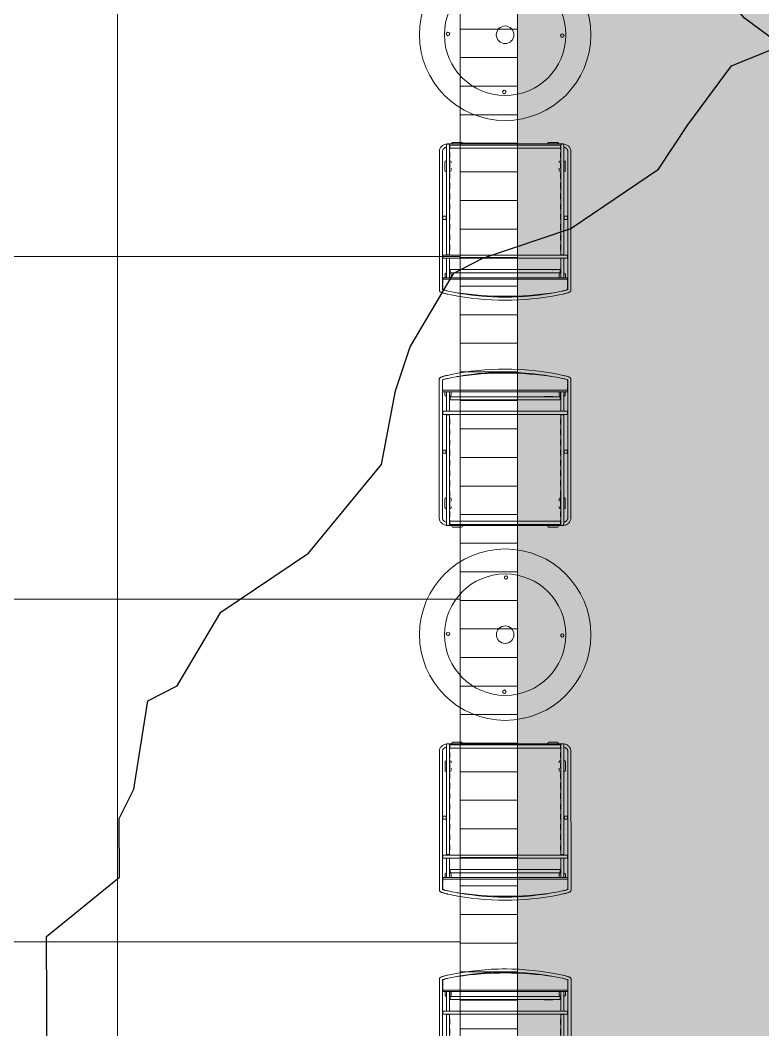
# Model space of a CAD drawing. Header units: inches. Extents: x 3268 to 7018, y 976 to 6708.
# Drawn here: x 6071.1 to 6175.1, y 4204.3 to 4345.6 of the extents above; entities that cross this region are included whole.
import ezdxf

# ---------------------------------------------------------------- set-up
doc = ezdxf.new("R2010")
doc.units = ezdxf.units.IN
doc.header["$MEASUREMENT"] = 0
for name, color, linetype, lineweight in [('0-landscaping', 1, 'Continuous', 25), ('L-PVMT-BRCK-HATC', 252, 'Continuous', 15), ('L-PVMT-CONC-HATC', 252, 'Continuous', 15), ('L-SITE-FURN', 2, 'Continuous', 15), ('site_dwg', 8, 'Continuous', 9)]:
    doc.layers.add(name, color=color, linetype=linetype, lineweight=lineweight)

# ---------------------------------------------------------------- blocks, each defined once
blk = doc.blocks.new('site_dwg_dec1-V211-Overall Retail Plan Opt 2')
at = {"layer": '0-landscaping', "color": 213, "flags": 128}
blk.add_lwpolyline([(-78.832, 92.97), (-70.688, 102.241), (-61.921, 101.841), (-58.301, 105.962), (-55.462, 107.118), (-49.003, 112.395), (-46.039, 111.616), (-38.426, 114.055), (-28.629, 112.75), (-18.052, 114.41), (-12.498, 118.656), (-8.754, 120.843), (-1.141, 123.281), (1.823, 122.502), (9.81, 119.137), (19.606, 117.832), (24.38, 119.114), (31.088, 120.522), (38.045, 118.061)], dxfattribs=at)
blk = doc.blocks.new('site_dwg_dec1-V212-Overall Retail Plan Opt 2')
at = {"layer": '0-landscaping', "color": 213, "flags": 128}
blk.add_lwpolyline([(-112.294, -51.019), (-113.697, -44.311), (-113.415, -33.608), (-111.979, -25.744), (-113.507, -17.102), (-117.625, -13.485), (-117.874, -9.616), (-111.664, -0.47), (-108.95, 2.621), (-113.068, 6.238), (-116.281, 10.885), (-120.523, 16.437), (-121.021, 24.175), (-115.966, 36.159), (-110.91, 48.144), (-113.094, 51.887), (-107.54, 56.134), (-101.986, 60.381)], dxfattribs=at)
blk = doc.blocks.new('site_dwg_Parc Centre Table-12649362-Overall Retail Plan Opt 2')
at = {"layer": 'L-SITE-FURN', "color": 53}
for centre, radius in [((0, 0), 12), ((0, 0), 8.5), ((0, 0), 8.5), ((0, 8), 0.25), ((0, 8), 0.227), ((0, 8), 0.227), ((-8, 0), 0.25), ((-8, 0), 0.227), ((-8, 0), 0.227), ((0, 0), 1.23), ((0, 0), 1.23), ((8, 0), 0.25), ((8, 0), 0.227), ((8, 0), 0.227), ((0, -8), 0.25), ((0, -8), 0.227), ((0, -8), 0.227)]:
    blk.add_circle(centre, radius, dxfattribs=at)
blk = doc.blocks.new('site_dwg_Parc Centre Chair-12649364-Overall Retail Plan Opt 2')
at = {"layer": 'L-SITE-FURN', "color": 53}
for p, q in [((-5.2, 144.9), (2.1, 144.9)), ((-98.7, 100), (-98.7, 106.9)), ((-98.6, 106.9), (-98.6, 74.2)), ((-93.4, 74.2), (-93.4, 106.9)), ((93.3, 100), (93.3, 106.9)), ((93.4, 106.9), (93.4, 74.2)), ((98.6, 74.2), (98.6, 106.9)), ((105, 111.7), (105, 109.5)), ((-98.9, 99.5), (-99.6, 99.5)), ((-98.6, 99.9), (-98.7, 100)), ((-98.7, 100), (-98.7, 100)), ((-93.3, 100), (-93.4, 99.9)), ((-93.1, 99.5), (-92.4, 99.5)), ((66, 93.3), (80.3, 93.3)), ((67.1, 98.7), (79.1, 98.7)), ((67.1, 98.6), (79.1, 98.6)), ((67.1, 93.4), (79.1, 93.4)), ((93.1, 99.5), (92.4, 99.5)), ((93.4, 99.9), (93.3, 100)), ((93.3, 100), (93.3, 100)), ((98.7, 100), (98.6, 99.9)), ((98.9, 99.5), (99.6, 99.5)), ((-98.9, -71.5), (-99.6, -71.5)), ((-93.3, -71.9), (-93.4, -71.9)), ((-92.4, -71.5), (-93.1, -71.5)), ((93.1, -71.5), (92.4, -71.5)), ((98.7, -71.9), (98.6, -71.9)), ((99.6, -71.5), (98.9, -71.5)), ((-98.9, -89.5), (-99.6, -89.5)), ((-98.7, -89), (-98.7, -89)), ((-93.3, -89), (-93.4, -89.1)), ((-93.1, -89.5), (-92.4, -89.5)), ((93.1, -89.5), (92.4, -89.5)), ((93.4, -89.1), (93.3, -89)), ((93.3, -89), (93.3, -89)), ((98.7, -89), (98.6, -89.1)), ((98.9, -89.5), (99.6, -89.5)), ((-93, -112.7), (-93.4, -112.7)), ((-93, -108.8), (-93, -110.6)), ((-89.6, -118.3), (-89.6, -118.9)), ((-72, -118), (-72.1, -118.1)), ((-72.1, -118.1), (-72.1, -118)), ((-71.6, -118.3), (-71.6, -118.9)), ((71.6, -118.3), (71.6, -118.9)), ((89.2, -118.1), (89.1, -118)), ((89.2, -118), (89.2, -118.1)), ((89.6, -118.3), (89.6, -118.9)), ((93, -108.8), (93, -110.6)), ((93.4, -112.7), (93, -112.7))]:
    blk.add_line(p, q, dxfattribs=at)
at = {"layer": 'L-SITE-FURN', "color": 53, "flags": 128}
for points in [[(-90.8, 135.7), (-96.9, 134.4), (-97.6, 134.3), (-99, 134), (-100.3, 133.7), (-101.6, 133.4), (-102.8, 133), (-103.9, 132.7), (-105, 132.3), (-106, 132), (-107, 131.6), (-107.8, 131.2), (-108.6, 130.8), (-109.2, 130.4), (-109.6, 130), (-110, 129.6), (-110.3, 129.2), (-110.5, 128.7), (-110.6, 128.1), (-110.6, 127.8), (-110.6, 126.9), (-110.6, -100.2), (-110.6, -105.3), (-110.6, -106.1), (-110.4, -107.3), (-110.1, -108.6), (-109.7, -109.8), (-109.1, -111), (-108.4, -112.1), (-107.5, -113.1), (-106.5, -114.1), (-105.5, -115), (-104.3, -115.7), (-103, -116.4), (-101.7, -117), (-100.3, -117.4), (-98.8, -117.7), (-97.4, -117.9), (-96, -118), (96, -118), (96.8, -117.9), (98.3, -117.8), (99.8, -117.5), (101.2, -117.1), (102.6, -116.6), (103.9, -116), (105.1, -115.2), (106.2, -114.4), (107.2, -113.4), (108.1, -112.4), (108.9, -111.3), (109.5, -110.1), (110, -108.9), (110.4, -107.6), (110.6, -106.3), (110.6, -105.3), (110.6, -100.2), (110.6, 126.9), (110.6, 127.8), (110.6, 128.4), (110.4, 129), (110.1, 129.4), (109.8, 129.8), (109.5, 130.2), (109.1, 130.5), (108.5, 130.9), (107.6, 131.3), (106.8, 131.7), (105.8, 132.1), (104.7, 132.4), (103.6, 132.8), (102.4, 133.1), (101.1, 133.5), (99.8, 133.8), (98.5, 134.1), (97.2, 134.4), (96.9, 134.4), (90.8, 135.7)], [(-89.7, 130.6), (-95.9, 129.3), (-97.2, 129), (-98.4, 128.7), (-99.6, 128.4), (-100.8, 128.1), (-101.8, 127.8), (-102.8, 127.5), (-103.7, 127.2), (-104.4, 127), (-105, 126.7), (-105.5, 126.5), (-105.8, 126.4), (-106, 126.3), (-106, 126.2), (-106, 126.2)], [(-105.2, 126.7), (-105, 125.9), (-105, 124.6), (-105.4, 126.5)], [(-98.6, -112.4), (-98.9, -112.4), (-99.9, -112), (-101, -111.6), (-101.9, -111), (-102.7, -110.4), (-103.5, -109.7), (-104.1, -109), (-104.6, -108.2), (-105, -107.3), (-105.3, -106.4), (-105.4, -105.5), (-105.4, -105.3), (-105.4, -100.2), (-105.4, 126.6)], [(-105.3, 125.1), (-105.3, 123.5), (-105, 121.3), (-105, 122.9), (-105.3, 125.1), (-105.1, 125.2)], [(-105.2, 121.4), (-105.2, 119.5), (-105, 117.3), (-105, 119.2), (-105.2, 121.4), (-105, 121.4)], [(89.7, 130.6), (95.9, 129.3), (96.5, 129.2), (97.8, 128.9), (99, 128.6), (100.2, 128.3), (101.3, 128), (102.4, 127.7), (103.3, 127.4), (104.1, 127.1), (104.8, 126.8), (105.4, 126.6), (105.7, 126.4), (105.9, 126.3), (106, 126.2), (106, 126.2)], [(105.4, 126.6), (105.4, -100.2), (105.4, -105.3), (105.4, -105.7), (105.2, -106.6), (104.9, -107.5), (104.5, -108.4), (103.9, -109.2), (103.3, -110), (102.5, -110.6), (101.6, -111.2), (100.6, -111.8), (99.5, -112.2), (98.6, -112.4)], [(105.2, 126.7), (105, 125.9), (105, 124.6), (105.4, 126.5)], [(105.3, 125.1), (105.3, 123.5), (105, 121.3), (105, 122.9), (105.3, 125.1), (105.1, 125.2)], [(105.2, 121.4), (105.2, 119.5), (105, 117.3), (105, 119.2), (105.2, 121.4), (105, 121.4)], [(-105, 109.5), (-105, 106.9), (105, 106.9), (105, 109.5), (-105, 109.5), (-105, 111.7)], [(-101.1, 106.9), (-101.1, 101), (-101.1, 101)], [(-93.3, 106.9), (-93.3, 100), (-93.3, 100)], [(-90.9, 101), (-90.9, 101), (-90.9, 106.9)], [(90.9, 106.9), (90.9, 101), (90.9, 101)], [(98.7, 106.9), (98.7, 100), (98.7, 100)], [(101.1, 101), (101.1, 101), (101.1, 106.9)], [(105, 112.5), (105.1, 114.7), (105.1, 116.9), (105, 114.8), (105, 112.5)], [(-99.6, 99.5), (-99.6, 99.5), (-99.6, 99.5)], [(-98.6, 99.5), (-98.9, 99.5), (-98.9, 99.8), (-98.9, 100), (-98.9, 100), (-98.8, 100), (-98.8, 100), (-98.7, 100), (-98.7, 100), (-98.7, 100)], [(-93.1, 100), (-93.1, 99.8), (-93.1, 99.5), (-93.4, 99.5)], [(80.3, 93.4), (92.6, 93.4), (92.6, 93.8), (92.6, 98.6), (-92.6, 98.6), (-92.6, 93.8), (-92.6, 93.4), (66, 93.4)], [(-92.4, 99.5), (-92.4, 99.5), (-92.4, 99.5)], [(66, 93.4), (66.2, 93.4), (66.6, 93.4), (67.1, 93.4), (79.1, 93.4)], [(92.4, 99.5), (92.4, 99.5), (92.4, 99.5)], [(93.4, 99.5), (93.1, 99.5), (93.1, 99.8), (93.1, 100), (93.1, 100), (93.2, 100), (93.2, 100), (93.3, 100), (93.3, 100), (93.3, 100)], [(98.9, 100), (98.9, 99.8), (98.9, 99.5), (98.6, 99.5)], [(99.6, 99.5), (99.6, 99.5), (99.6, 99.5)], [(-98.6, 68.9), (-98.6, 68.2), (-98.6, -99.5), (-98.6, -115.3)], [(-98.6, 68.2), (-98.5, 68.2), (-98.3, 68.2), (-97.9, 68.3), (-97.3, 68.3), (-96.7, 68.3), (-96, 68.3), (-95.3, 68.3), (-94.7, 68.3), (-94.1, 68.3), (-93.7, 68.2), (-93.5, 68.2), (-93.4, 68.2)], [(-93.4, -115.3), (-93.4, -99.5), (-93.4, 68.2), (-93.4, 68.9)], [(93.4, 68.9), (93.4, 68.2), (93.4, -99.5), (93.4, -115.3)], [(93.4, 68.2), (93.5, 68.2), (93.7, 68.2), (94.1, 68.3), (94.7, 68.3), (95.3, 68.3), (96, 68.3), (96.7, 68.3), (97.3, 68.3), (97.9, 68.3), (98.3, 68.2), (98.5, 68.2), (98.6, 68.2)], [(98.6, -115.3), (98.6, -99.5), (98.6, 68.2), (98.6, 68.9)], [(-93, 60.8), (-93, 51.8), (-93, 51.7)], [(93, 60.8), (93, 51.8), (93, 51.7)], [(-93, 43.6), (-93, 34.6), (-93, 34.4)], [(93, 43.6), (93, 34.6), (93, 34.4)], [(-93, 26.3), (-93, 17.4), (-93, 17.2)], [(93, 26.3), (93, 17.4), (93, 17.2)], [(-93, 9.1), (-93, 0.1), (-93, 0)], [(93, 9.1), (93, 0.1), (93, 0)], [(104.6, 3.6), (104.6, 8.9), (99.4, 8.9), (99.4, 3.6), (104.6, 3.6)], [(-93, -8.1), (-93, -17.1), (-93, -17.2)], [(93, -8.1), (93, -17.1), (93, -17.2)], [(-93, -25.3), (-93, -34.3), (-93, -34.4)], [(93, -25.3), (93, -34.3), (93, -34.4)], [(-93, -42.5), (-93, -51.5), (-93, -51.7)], [(93, -42.5), (93, -51.5), (93, -51.7)], [(-93, -59.8), (-93, -68.8), (-93, -68.9)], [(93, -59.8), (93, -68.8), (93, -68.9)], [(-101.1, -73), (-101.1, -73), (-101.1, -88), (-101.1, -88)], [(-99.6, -71.5), (-99.6, -71.5), (-99.6, -71.5)], [(-98.9, -72), (-98.9, -71.8), (-98.9, -71.5), (-98.6, -71.5)], [(-98.7, -89), (-98.7, -72), (-98.7, -71.9), (-98.7, -71.9)], [(-93.1, -72), (-93.1, -71.8), (-93.1, -71.5), (-93.4, -71.5)], [(-93.3, -71.9), (-93.3, -72), (-93.3, -89), (-93.3, -89)], [(-93, -77), (-93, -86), (-93, -86.1)], [(-92.4, -71.5), (-92.4, -71.5), (-92.4, -71.5)], [(-90.9, -77), (-90.9, -73), (-90.9, -73)], [(90.9, -73), (90.9, -73), (90.9, -77)], [(92.4, -71.5), (92.4, -71.5), (92.4, -71.5)], [(93, -77), (93, -86), (93, -86.1)], [(93.1, -72), (93.1, -71.8), (93.1, -71.5), (93.4, -71.5)], [(93.3, -89), (93.3, -72), (93.3, -71.9), (93.3, -71.9)], [(98.9, -72), (98.9, -71.8), (98.9, -71.5), (98.6, -71.5)], [(98.7, -71.9), (98.7, -72), (98.7, -89), (98.7, -89)], [(99.6, -71.5), (99.6, -71.5), (99.6, -71.5)], [(101.1, -88), (101.1, -88), (101.1, -73), (101.1, -73)], [(-99.6, -89.5), (-99.6, -89.5), (-99.6, -89.5)], [(-98.6, -89.5), (-98.9, -89.5), (-98.9, -89.2), (-98.9, -89), (-98.9, -89), (-98.8, -89), (-98.8, -89), (-98.7, -89), (-98.7, -89), (-98.7, -89)], [(-93.1, -89), (-93.1, -89.2), (-93.1, -89.5), (-93.4, -89.5)], [(-93, -94.2), (-93, -103.2), (-93, -103.3)], [(-92.4, -89.5), (-92.4, -89.5), (-92.4, -89.5)], [(-90.9, -88), (-90.9, -88), (-90.9, -86.1)], [(90.9, -86.1), (90.9, -88), (90.9, -88)], [(92.4, -89.5), (92.4, -89.5), (92.4, -89.5)], [(93, -94.2), (93, -103.2), (93, -103.3)], [(93.4, -89.5), (93.1, -89.5), (93.1, -89.2), (93.1, -89), (93.1, -89), (93.2, -89), (93.2, -89), (93.3, -89), (93.3, -89), (93.3, -89)], [(98.9, -89), (98.9, -89.2), (98.9, -89.5), (98.6, -89.5)], [(99.6, -89.5), (99.6, -89.5), (99.6, -89.5)], [(-89.1, -118.3), (-89.3, -118.3), (-89.6, -118.3), (-89.6, -118)], [(-72.1, -118), (-89.1, -118), (-89.2, -118.1), (-89.2, -118.1)], [(-71.6, -118), (-71.6, -118.3), (-71.9, -118.3), (-72.1, -118.3), (-72.1, -118.2), (-72.1, -118.2), (-72.1, -118.1), (-72.1, -118.1), (-72.1, -118), (-72.1, -118)], [(72.1, -118.3), (71.9, -118.3), (71.6, -118.3), (71.6, -118)], [(72.1, -118.1), (72.1, -118.1), (72.1, -118), (89.1, -118)], [(89.1, -118), (89.1, -118), (89.1, -118.1), (89.1, -118.1), (89.1, -118.2), (89.1, -118.2), (89.1, -118.3), (89.3, -118.3), (89.6, -118.3), (89.6, -118)], [(-89.6, -118.9), (-89.6, -118.9), (-89.6, -119)], [(-88.1, -120.4), (-88.1, -120.5), (-73.1, -120.5), (-73.1, -120.4)], [(-71.6, -118.9), (-71.6, -118.9), (-71.6, -119)], [(71.6, -118.9), (71.6, -118.9), (71.6, -119)], [(73.1, -120.4), (73.1, -120.5), (88.1, -120.5), (88.1, -120.4)], [(89.6, -118.9), (89.6, -118.9), (89.6, -119)]]:
    blk.add_lwpolyline(points, dxfattribs=at)
for points in [[(-105.1, 114.7), (-105, 112.5), (-105, 114.8), (-105.1, 116.9)], [(104.6, 68.9), (104.6, 74.2), (-104.6, 74.2), (-104.6, 68.9)], [(-99.4, 3.6), (-99.4, 8.9), (-104.6, 8.9), (-104.6, 3.6)], [(93, -116), (93, -110.6), (-93, -110.6), (-93, -116)]]:
    blk.add_lwpolyline(points, close=True, dxfattribs=at)
at = {"layer": 'L-SITE-FURN', "color": 53}
for centre, radius, start, end in [((0, -309.2), 454.1, 78.4688, 101.5312), ((0, -309.2), 448.8, 78.4688, 101.5312), ((0, -414), 552.2, 81.509, 98.4218), ((-99.6, 101), 1.51, 180.4918, 269.9891), ((-99.5, 101), 1.5, 179.9332, 267.1298), ((-93.1, 99.4), 0.644, 85.6384, 106.6495), ((-92.5, 101), 1.5, 272.8702, 0.0668), ((-92.4, 101), 1.51, 269.9544, 359.5648), ((66.4, 98.9), 5.55, 262.4883, 277.4475), ((66.8, 93.7), 4.98, 86.4582, 99.5824), ((79.4, 94.1), 4.58, 79.891, 93.9828), ((79.5, 89), 4.45, 80.0625, 94.7232), ((79.8, 100), 6.61, 263.7814, 276.2831), ((92.4, 101), 1.51, 180.4918, 269.9891), ((92.5, 101), 1.5, 179.9332, 267.1298), ((98.9, 99.4), 0.644, 85.6384, 106.6495), ((99.5, 101), 1.5, 272.8702, 0.0668), ((99.6, 101), 1.51, 269.9544, 359.5648), ((-99.6, -73), 1.51, 89.9544, 179.5648), ((-99.5, -73), 1.5, 92.8702, 180.0668), ((-98.9, -71.1), 0.855, 268.2428, 284.0421), ((-93.1, -71.4), 0.644, 253.3505, 274.3616), ((-92.5, -73), 1.5, 359.9332, 87.1298), ((-92.4, -73), 1.51, 0.4918, 89.9891), ((92.4, -73), 1.51, 89.9544, 179.5648), ((92.5, -73), 1.5, 92.8702, 180.0668), ((93.1, -71.1), 0.855, 268.2428, 284.0421), ((98.9, -71.4), 0.644, 253.3505, 274.3616), ((99.5, -73), 1.5, 359.9332, 87.1298), ((99.6, -73), 1.51, 0.4918, 89.9891), ((-99.6, -88), 1.51, 180.4918, 269.9891), ((-99.5, -88), 1.5, 179.9332, 267.1298), ((-93.1, -89.6), 0.644, 85.6384, 106.6495), ((-92.5, -88), 1.5, 272.8702, 0.0668), ((-92.4, -88), 1.51, 269.9544, 359.5648), ((92.4, -88), 1.51, 180.4918, 269.9891), ((92.5, -88), 1.5, 179.9332, 267.1298), ((98.9, -89.6), 0.644, 85.6384, 106.6495), ((99.5, -88), 1.5, 272.8702, 0.0668), ((99.6, -88), 1.51, 269.9544, 359.5648), ((-96, -115.3), 2.63, 180, 0), ((-90, -118.2), 0.855, 358.2428, 14.0421), ((71.3, -118.2), 0.855, 358.2428, 14.0421), ((96, -115.3), 2.63, 180, 0), ((-88.1, -118.9), 1.51, 179.9544, 269.5648), ((-88.1, -118.9), 1.5, 182.8702, 270.0668), ((-73.1, -118.9), 1.51, 270.4918, 359.9891), ((-73.1, -118.9), 1.5, 269.9332, 357.1298), ((73.1, -118.9), 1.51, 179.9544, 269.5648), ((73.1, -118.9), 1.5, 182.8702, 270.0668), ((88.1, -118.9), 1.51, 270.4918, 359.9891), ((88.1, -118.9), 1.5, 269.9332, 357.1298)]:
    blk.add_arc(centre, radius, start, end, dxfattribs=at)
for centre, major_axis, start_param, end_param in [((-98.9, 100), (0.18, 0), 1.887809, 2.664987), ((-93.1, 100), (0.18, 0), 0.476606, 1.253784), ((93.1, 100), (0.18, 0), 1.887809, 2.664987), ((98.9, 100), (0.18, 0), 0.476606, 1.253784), ((-98.9, -72), (0.18, 0), 3.618199, 4.395376), ((-93.1, -72), (0.18, 0), 5.029402, 5.806579), ((93.1, -72), (0.18, 0), 3.618199, 4.395376), ((98.9, -72), (0.18, 0), 5.029402, 5.806579), ((-98.9, -89), (0.18, 0), 1.887809, 2.664987), ((-93.1, -89), (0.18, 0), 0.476606, 1.253784), ((93.1, -89), (0.18, 0), 1.887809, 2.664987), ((98.9, -89), (0.18, 0), 0.476606, 1.253784), ((-89.1, -118.2), (0, 0.18), 3.618199, 4.395376), ((-72.1, -118.2), (0, 0.18), 1.887809, 2.664987), ((72.1, -118.2), (0, 0.18), 3.618199, 4.395376), ((89.1, -118.2), (0, 0.18), 1.887809, 2.664987)]:
    blk.add_ellipse(centre, major_axis=major_axis, ratio=0.087489, start_param=start_param, end_param=end_param, dxfattribs=at)
blk = doc.blocks.new('site_dwg_Parc Centre Chair-12649363-Overall Retail Plan Opt 2')
at = {"layer": 'L-SITE-FURN', "color": 53}
for p, q in [((-5.2, 144.9), (2.1, 144.9)), ((-98.7, 100), (-98.7, 106.9)), ((-98.6, 106.9), (-98.6, 74.2)), ((-93.4, 74.2), (-93.4, 106.9)), ((93.3, 100), (93.3, 106.9)), ((93.4, 106.9), (93.4, 74.2)), ((98.6, 74.2), (98.6, 106.9)), ((105, 111.7), (105, 109.5)), ((-98.9, 99.5), (-99.6, 99.5)), ((-98.6, 99.9), (-98.7, 100)), ((-98.7, 100), (-98.7, 100)), ((-93.3, 100), (-93.4, 99.9)), ((-93.1, 99.5), (-92.4, 99.5)), ((66, 93.3), (80.3, 93.3)), ((67.1, 98.7), (79.1, 98.7)), ((67.1, 98.6), (79.1, 98.6)), ((67.1, 93.4), (79.1, 93.4)), ((93.1, 99.5), (92.4, 99.5)), ((93.4, 99.9), (93.3, 100)), ((93.3, 100), (93.3, 100)), ((98.7, 100), (98.6, 99.9)), ((98.9, 99.5), (99.6, 99.5)), ((-98.9, -71.5), (-99.6, -71.5)), ((-93.3, -71.9), (-93.4, -71.9)), ((-92.4, -71.5), (-93.1, -71.5)), ((93.1, -71.5), (92.4, -71.5)), ((98.7, -71.9), (98.6, -71.9)), ((99.6, -71.5), (98.9, -71.5)), ((-98.9, -89.5), (-99.6, -89.5)), ((-98.7, -89), (-98.7, -89)), ((-93.3, -89), (-93.4, -89.1)), ((-93.1, -89.5), (-92.4, -89.5)), ((93.1, -89.5), (92.4, -89.5)), ((93.4, -89.1), (93.3, -89)), ((93.3, -89), (93.3, -89)), ((98.7, -89), (98.6, -89.1)), ((98.9, -89.5), (99.6, -89.5)), ((-93, -112.7), (-93.4, -112.7)), ((-93, -108.8), (-93, -110.6)), ((-89.6, -118.3), (-89.6, -118.9)), ((-72, -118), (-72.1, -118.1)), ((-72.1, -118.1), (-72.1, -118)), ((-71.6, -118.3), (-71.6, -118.9)), ((71.6, -118.3), (71.6, -118.9)), ((89.2, -118.1), (89.1, -118)), ((89.2, -118), (89.2, -118.1)), ((89.6, -118.3), (89.6, -118.9)), ((93, -108.8), (93, -110.6)), ((93.4, -112.7), (93, -112.7))]:
    blk.add_line(p, q, dxfattribs=at)
at = {"layer": 'L-SITE-FURN', "color": 53, "flags": 128}
for points in [[(-90.8, 135.7), (-96.9, 134.4), (-97.6, 134.3), (-99, 134), (-100.3, 133.7), (-101.6, 133.4), (-102.8, 133), (-103.9, 132.7), (-105, 132.3), (-106, 132), (-107, 131.6), (-107.8, 131.2), (-108.6, 130.8), (-109.2, 130.4), (-109.6, 130), (-110, 129.6), (-110.3, 129.2), (-110.5, 128.7), (-110.6, 128.1), (-110.6, 127.8), (-110.6, 126.9), (-110.6, -100.2), (-110.6, -105.3), (-110.6, -106.1), (-110.4, -107.3), (-110.1, -108.6), (-109.7, -109.8), (-109.1, -111), (-108.4, -112.1), (-107.5, -113.1), (-106.5, -114.1), (-105.5, -115), (-104.3, -115.7), (-103, -116.4), (-101.7, -117), (-100.3, -117.4), (-98.8, -117.7), (-97.4, -117.9), (-96, -118), (96, -118), (96.8, -117.9), (98.3, -117.8), (99.8, -117.5), (101.2, -117.1), (102.6, -116.6), (103.9, -116), (105.1, -115.2), (106.2, -114.4), (107.2, -113.4), (108.1, -112.4), (108.9, -111.3), (109.5, -110.1), (110, -108.9), (110.4, -107.6), (110.6, -106.3), (110.6, -105.3), (110.6, -100.2), (110.6, 126.9), (110.6, 127.8), (110.6, 128.4), (110.4, 129), (110.1, 129.4), (109.8, 129.8), (109.5, 130.2), (109.1, 130.5), (108.5, 130.9), (107.6, 131.3), (106.8, 131.7), (105.8, 132.1), (104.7, 132.4), (103.6, 132.8), (102.4, 133.1), (101.1, 133.5), (99.8, 133.8), (98.5, 134.1), (97.2, 134.4), (96.9, 134.4), (90.8, 135.7)], [(-89.7, 130.6), (-95.9, 129.3), (-97.2, 129), (-98.4, 128.7), (-99.6, 128.4), (-100.8, 128.1), (-101.8, 127.8), (-102.8, 127.5), (-103.7, 127.2), (-104.4, 127), (-105, 126.7), (-105.5, 126.5), (-105.8, 126.4), (-106, 126.3), (-106, 126.2), (-106, 126.2)], [(-105.2, 126.7), (-105, 125.9), (-105, 124.6), (-105.4, 126.5)], [(-98.6, -112.4), (-98.9, -112.4), (-99.9, -112), (-101, -111.6), (-101.9, -111), (-102.7, -110.4), (-103.5, -109.7), (-104.1, -109), (-104.6, -108.2), (-105, -107.3), (-105.3, -106.4), (-105.4, -105.5), (-105.4, -105.3), (-105.4, -100.2), (-105.4, 126.6)], [(-105.3, 125.1), (-105.3, 123.5), (-105, 121.3), (-105, 122.9), (-105.3, 125.1), (-105.1, 125.2)], [(-105.2, 121.4), (-105.2, 119.5), (-105, 117.3), (-105, 119.2), (-105.2, 121.4), (-105, 121.4)], [(89.7, 130.6), (95.9, 129.3), (96.5, 129.2), (97.8, 128.9), (99, 128.6), (100.2, 128.3), (101.3, 128), (102.4, 127.7), (103.3, 127.4), (104.1, 127.1), (104.8, 126.8), (105.4, 126.6), (105.7, 126.4), (105.9, 126.3), (106, 126.2), (106, 126.2)], [(105.4, 126.6), (105.4, -100.2), (105.4, -105.3), (105.4, -105.7), (105.2, -106.6), (104.9, -107.5), (104.5, -108.4), (103.9, -109.2), (103.3, -110), (102.5, -110.6), (101.6, -111.2), (100.6, -111.8), (99.5, -112.2), (98.6, -112.4)], [(105.2, 126.7), (105, 125.9), (105, 124.6), (105.4, 126.5)], [(105.3, 125.1), (105.3, 123.5), (105, 121.3), (105, 122.9), (105.3, 125.1), (105.1, 125.2)], [(105.2, 121.4), (105.2, 119.5), (105, 117.3), (105, 119.2), (105.2, 121.4), (105, 121.4)], [(-105, 109.5), (-105, 106.9), (105, 106.9), (105, 109.5), (-105, 109.5), (-105, 111.7)], [(-101.1, 106.9), (-101.1, 101), (-101.1, 101)], [(-93.3, 106.9), (-93.3, 100), (-93.3, 100)], [(-90.9, 101), (-90.9, 101), (-90.9, 106.9)], [(90.9, 106.9), (90.9, 101), (90.9, 101)], [(98.7, 106.9), (98.7, 100), (98.7, 100)], [(101.1, 101), (101.1, 101), (101.1, 106.9)], [(105, 112.5), (105.1, 114.7), (105.1, 116.9), (105, 114.8), (105, 112.5)], [(-99.6, 99.5), (-99.6, 99.5), (-99.6, 99.5)], [(-98.6, 99.5), (-98.9, 99.5), (-98.9, 99.8), (-98.9, 100), (-98.9, 100), (-98.8, 100), (-98.8, 100), (-98.7, 100), (-98.7, 100), (-98.7, 100)], [(-93.1, 100), (-93.1, 99.8), (-93.1, 99.5), (-93.4, 99.5)], [(80.3, 93.4), (92.6, 93.4), (92.6, 93.8), (92.6, 98.6), (-92.6, 98.6), (-92.6, 93.8), (-92.6, 93.4), (66, 93.4)], [(-92.4, 99.5), (-92.4, 99.5), (-92.4, 99.5)], [(66, 93.4), (66.2, 93.4), (66.6, 93.4), (67.1, 93.4), (79.1, 93.4)], [(92.4, 99.5), (92.4, 99.5), (92.4, 99.5)], [(93.4, 99.5), (93.1, 99.5), (93.1, 99.8), (93.1, 100), (93.1, 100), (93.2, 100), (93.2, 100), (93.3, 100), (93.3, 100), (93.3, 100)], [(98.9, 100), (98.9, 99.8), (98.9, 99.5), (98.6, 99.5)], [(99.6, 99.5), (99.6, 99.5), (99.6, 99.5)], [(-98.6, 68.9), (-98.6, 68.2), (-98.6, -99.5), (-98.6, -115.3)], [(-98.6, 68.2), (-98.5, 68.2), (-98.3, 68.2), (-97.9, 68.3), (-97.3, 68.3), (-96.7, 68.3), (-96, 68.3), (-95.3, 68.3), (-94.7, 68.3), (-94.1, 68.3), (-93.7, 68.2), (-93.5, 68.2), (-93.4, 68.2)], [(-93.4, -115.3), (-93.4, -99.5), (-93.4, 68.2), (-93.4, 68.9)], [(93.4, 68.9), (93.4, 68.2), (93.4, -99.5), (93.4, -115.3)], [(93.4, 68.2), (93.5, 68.2), (93.7, 68.2), (94.1, 68.3), (94.7, 68.3), (95.3, 68.3), (96, 68.3), (96.7, 68.3), (97.3, 68.3), (97.9, 68.3), (98.3, 68.2), (98.5, 68.2), (98.6, 68.2)], [(98.6, -115.3), (98.6, -99.5), (98.6, 68.2), (98.6, 68.9)], [(-93, 60.8), (-93, 51.8), (-93, 51.7)], [(93, 60.8), (93, 51.8), (93, 51.7)], [(-93, 43.6), (-93, 34.6), (-93, 34.4)], [(93, 43.6), (93, 34.6), (93, 34.4)], [(-93, 26.3), (-93, 17.4), (-93, 17.2)], [(93, 26.3), (93, 17.4), (93, 17.2)], [(-93, 9.1), (-93, 0.1), (-93, 0)], [(93, 9.1), (93, 0.1), (93, 0)], [(104.6, 3.6), (104.6, 8.9), (99.4, 8.9), (99.4, 3.6), (104.6, 3.6)], [(-93, -8.1), (-93, -17.1), (-93, -17.2)], [(93, -8.1), (93, -17.1), (93, -17.2)], [(-93, -25.3), (-93, -34.3), (-93, -34.4)], [(93, -25.3), (93, -34.3), (93, -34.4)], [(-93, -42.5), (-93, -51.5), (-93, -51.7)], [(93, -42.5), (93, -51.5), (93, -51.7)], [(-93, -59.8), (-93, -68.8), (-93, -68.9)], [(93, -59.8), (93, -68.8), (93, -68.9)], [(-101.1, -73), (-101.1, -73), (-101.1, -88), (-101.1, -88)], [(-99.6, -71.5), (-99.6, -71.5), (-99.6, -71.5)], [(-98.9, -72), (-98.9, -71.8), (-98.9, -71.5), (-98.6, -71.5)], [(-98.7, -89), (-98.7, -72), (-98.7, -71.9), (-98.7, -71.9)], [(-93.1, -72), (-93.1, -71.8), (-93.1, -71.5), (-93.4, -71.5)], [(-93.3, -71.9), (-93.3, -72), (-93.3, -89), (-93.3, -89)], [(-93, -77), (-93, -86), (-93, -86.1)], [(-92.4, -71.5), (-92.4, -71.5), (-92.4, -71.5)], [(-90.9, -77), (-90.9, -73), (-90.9, -73)], [(90.9, -73), (90.9, -73), (90.9, -77)], [(92.4, -71.5), (92.4, -71.5), (92.4, -71.5)], [(93, -77), (93, -86), (93, -86.1)], [(93.1, -72), (93.1, -71.8), (93.1, -71.5), (93.4, -71.5)], [(93.3, -89), (93.3, -72), (93.3, -71.9), (93.3, -71.9)], [(98.9, -72), (98.9, -71.8), (98.9, -71.5), (98.6, -71.5)], [(98.7, -71.9), (98.7, -72), (98.7, -89), (98.7, -89)], [(99.6, -71.5), (99.6, -71.5), (99.6, -71.5)], [(101.1, -88), (101.1, -88), (101.1, -73), (101.1, -73)], [(-99.6, -89.5), (-99.6, -89.5), (-99.6, -89.5)], [(-98.6, -89.5), (-98.9, -89.5), (-98.9, -89.2), (-98.9, -89), (-98.9, -89), (-98.8, -89), (-98.8, -89), (-98.7, -89), (-98.7, -89), (-98.7, -89)], [(-93.1, -89), (-93.1, -89.2), (-93.1, -89.5), (-93.4, -89.5)], [(-93, -94.2), (-93, -103.2), (-93, -103.3)], [(-92.4, -89.5), (-92.4, -89.5), (-92.4, -89.5)], [(-90.9, -88), (-90.9, -88), (-90.9, -86.1)], [(90.9, -86.1), (90.9, -88), (90.9, -88)], [(92.4, -89.5), (92.4, -89.5), (92.4, -89.5)], [(93, -94.2), (93, -103.2), (93, -103.3)], [(93.4, -89.5), (93.1, -89.5), (93.1, -89.2), (93.1, -89), (93.1, -89), (93.2, -89), (93.2, -89), (93.3, -89), (93.3, -89), (93.3, -89)], [(98.9, -89), (98.9, -89.2), (98.9, -89.5), (98.6, -89.5)], [(99.6, -89.5), (99.6, -89.5), (99.6, -89.5)], [(-89.1, -118.3), (-89.3, -118.3), (-89.6, -118.3), (-89.6, -118)], [(-72.1, -118), (-89.1, -118), (-89.2, -118.1), (-89.2, -118.1)], [(-71.6, -118), (-71.6, -118.3), (-71.9, -118.3), (-72.1, -118.3), (-72.1, -118.2), (-72.1, -118.2), (-72.1, -118.1), (-72.1, -118.1), (-72.1, -118), (-72.1, -118)], [(72.1, -118.3), (71.9, -118.3), (71.6, -118.3), (71.6, -118)], [(72.1, -118.1), (72.1, -118.1), (72.1, -118), (89.1, -118)], [(89.1, -118), (89.1, -118), (89.1, -118.1), (89.1, -118.1), (89.1, -118.2), (89.1, -118.2), (89.1, -118.3), (89.3, -118.3), (89.6, -118.3), (89.6, -118)], [(-89.6, -118.9), (-89.6, -118.9), (-89.6, -119)], [(-88.1, -120.4), (-88.1, -120.5), (-73.1, -120.5), (-73.1, -120.4)], [(-71.6, -118.9), (-71.6, -118.9), (-71.6, -119)], [(71.6, -118.9), (71.6, -118.9), (71.6, -119)], [(73.1, -120.4), (73.1, -120.5), (88.1, -120.5), (88.1, -120.4)], [(89.6, -118.9), (89.6, -118.9), (89.6, -119)]]:
    blk.add_lwpolyline(points, dxfattribs=at)
for points in [[(-105.1, 114.7), (-105, 112.5), (-105, 114.8), (-105.1, 116.9)], [(104.6, 68.9), (104.6, 74.2), (-104.6, 74.2), (-104.6, 68.9)], [(-99.4, 3.6), (-99.4, 8.9), (-104.6, 8.9), (-104.6, 3.6)], [(93, -116), (93, -110.6), (-93, -110.6), (-93, -116)]]:
    blk.add_lwpolyline(points, close=True, dxfattribs=at)
at = {"layer": 'L-SITE-FURN', "color": 53}
for centre, radius, start, end in [((0, -309.2), 454.1, 78.4688, 101.5312), ((0, -309.2), 448.8, 78.4688, 101.5312), ((0, -414), 552.2, 81.509, 98.4218), ((-99.6, 101), 1.51, 180.4918, 269.9891), ((-99.5, 101), 1.5, 179.9332, 267.1298), ((-93.1, 99.4), 0.644, 85.6384, 106.6495), ((-92.5, 101), 1.5, 272.8702, 0.0668), ((-92.4, 101), 1.51, 269.9544, 359.5648), ((66.4, 98.9), 5.55, 262.4883, 277.4475), ((66.8, 93.7), 4.98, 86.4582, 99.5824), ((79.4, 94.1), 4.58, 79.891, 93.9828), ((79.5, 89), 4.45, 80.0625, 94.7232), ((79.8, 100), 6.61, 263.7814, 276.2831), ((92.4, 101), 1.51, 180.4918, 269.9891), ((92.5, 101), 1.5, 179.9332, 267.1298), ((98.9, 99.4), 0.644, 85.6384, 106.6495), ((99.5, 101), 1.5, 272.8702, 0.0668), ((99.6, 101), 1.51, 269.9544, 359.5648), ((-99.6, -73), 1.51, 89.9544, 179.5648), ((-99.5, -73), 1.5, 92.8702, 180.0668), ((-98.9, -71.1), 0.855, 268.2428, 284.0421), ((-93.1, -71.4), 0.644, 253.3505, 274.3616), ((-92.5, -73), 1.5, 359.9332, 87.1298), ((-92.4, -73), 1.51, 0.4918, 89.9891), ((92.4, -73), 1.51, 89.9544, 179.5648), ((92.5, -73), 1.5, 92.8702, 180.0668), ((93.1, -71.1), 0.855, 268.2428, 284.0421), ((98.9, -71.4), 0.644, 253.3505, 274.3616), ((99.5, -73), 1.5, 359.9332, 87.1298), ((99.6, -73), 1.51, 0.4918, 89.9891), ((-99.6, -88), 1.51, 180.4918, 269.9891), ((-99.5, -88), 1.5, 179.9332, 267.1298), ((-93.1, -89.6), 0.644, 85.6384, 106.6495), ((-92.5, -88), 1.5, 272.8702, 0.0668), ((-92.4, -88), 1.51, 269.9544, 359.5648), ((92.4, -88), 1.51, 180.4918, 269.9891), ((92.5, -88), 1.5, 179.9332, 267.1298), ((98.9, -89.6), 0.644, 85.6384, 106.6495), ((99.5, -88), 1.5, 272.8702, 0.0668), ((99.6, -88), 1.51, 269.9544, 359.5648), ((-96, -115.3), 2.63, 180, 0), ((-90, -118.2), 0.855, 358.2428, 14.0421), ((71.3, -118.2), 0.855, 358.2428, 14.0421), ((96, -115.3), 2.63, 180, 0), ((-88.1, -118.9), 1.51, 179.9544, 269.5648), ((-88.1, -118.9), 1.5, 182.8702, 270.0668), ((-73.1, -118.9), 1.51, 270.4918, 359.9891), ((-73.1, -118.9), 1.5, 269.9332, 357.1298), ((73.1, -118.9), 1.51, 179.9544, 269.5648), ((73.1, -118.9), 1.5, 182.8702, 270.0668), ((88.1, -118.9), 1.51, 270.4918, 359.9891), ((88.1, -118.9), 1.5, 269.9332, 357.1298)]:
    blk.add_arc(centre, radius, start, end, dxfattribs=at)
for centre, major_axis, start_param, end_param in [((-98.9, 100), (0.18, 0), 1.887809, 2.664987), ((-93.1, 100), (0.18, 0), 0.476606, 1.253784), ((93.1, 100), (0.18, 0), 1.887809, 2.664987), ((98.9, 100), (0.18, 0), 0.476606, 1.253784), ((-98.9, -72), (0.18, 0), 3.618199, 4.395376), ((-93.1, -72), (0.18, 0), 5.029402, 5.806579), ((93.1, -72), (0.18, 0), 3.618199, 4.395376), ((98.9, -72), (0.18, 0), 5.029402, 5.806579), ((-98.9, -89), (0.18, 0), 1.887809, 2.664987), ((-93.1, -89), (0.18, 0), 0.476606, 1.253784), ((93.1, -89), (0.18, 0), 1.887809, 2.664987), ((98.9, -89), (0.18, 0), 0.476606, 1.253784), ((-89.1, -118.2), (0, 0.18), 3.618199, 4.395376), ((-72.1, -118.2), (0, 0.18), 1.887809, 2.664987), ((72.1, -118.2), (0, 0.18), 3.618199, 4.395376), ((89.1, -118.2), (0, 0.18), 1.887809, 2.664987)]:
    blk.add_ellipse(centre, major_axis=major_axis, ratio=0.087489, start_param=start_param, end_param=end_param, dxfattribs=at)
blk = doc.blocks.new('site_dwg_b2-12649368-Overall Retail Plan Opt 2')
at = {"layer": 'L-PVMT-BRCK-HATC', "color": 53}
blk.add_line((0, 0), (0, 7.99), dxfattribs=at)
blk = doc.blocks.new('site_dwg-12440225-Overall Retail Plan Opt 2')
at = {"layer": 'L-PVMT-BRCK-HATC'}
h = blk.add_hatch(dxfattribs=at)
h.set_pattern_fill('FP_246', color=53, style=0, pattern_type=2)
h.set_pattern_definition([(41.193, (24339643.438, 9814490.821), (0.3754036, 5.6415494), [11.995, -3.998]), (131.193, (24339646.447, 9814493.454), (0.3754036, 5.6415494), [11.995, -3.998])])
h.paths.add_polyline_path([(24340944.14, 9815161.57), (24340946.21, 9815192.75), (24341054.76, 9815287.75), (24341063.87, 9815424.2), (24341015.93, 9815427.39), (24341020.73, 9815499.24), (24341068.62, 9815496.04), (24341085.92, 9815756.34), (24341038.03, 9815759.53), (24341042.83, 9815831.38), (24341090.72, 9815828.2), (24341094.26, 9815881.41), (24340999.25, 9815989.95), (24341037.33, 9816562.21), (24341145.96, 9816657.28), (24341149.84, 9816715.34), (24341101.92, 9816718.54), (24341106.72, 9816790.38), (24341154.61, 9816787.18), (24341172.39, 9817054.59), (24341124.49, 9817057.78), (24341129.29, 9817129.63), (24341177.19, 9817126.43), (24341191.29, 9817337.95), (24341143.31, 9817341.16), (24341148.16, 9817412.99), (24341196.05, 9817409.79), (24341198.6, 9817448.45), (24341103.53, 9817557.08), (24341063.62, 9817559.73), (24340904.23, 9815164.24)])
at = {"layer": 'L-PVMT-BRCK-HATC', "color": 53, "flags": 128}
blk.add_lwpolyline([(24341063.62, 9817559.73), (24340904.23, 9815164.24)], dxfattribs=at)
at = {"layer": 'L-PVMT-CONC-HATC', "color": 53}
for p, q in [((24341012.57, 9816913.07), (24340932.77, 9816918.38)), ((24341009.38, 9816865.18), (24340929.58, 9816870.49)), ((24341006.2, 9816817.28), (24340926.39, 9816822.59))]:
    blk.add_line(p, q, dxfattribs=at)
at = {"layer": 'L-PVMT-CONC-HATC', "color": 53, "flags": 128}
for points in [[(24340810.98, 9813883.41), (24341079.5, 9817918.85), (24341096.74, 9818177.97)], [(24340761.14, 9813857.37), (24340780.7, 9814151.38), (24340979.01, 9817131.61)]]:
    blk.add_lwpolyline(points, dxfattribs=at)
for name, p, xscale, yscale, zscale, rotation in [('site_dwg_dec1-V212-Overall Retail Plan Opt 2', (24341148.51, 9817100.76), 1.500000000000001, 1.500000000000001, 1.500000000000001, 37.81158375857705), ('site_dwg_dec1-V211-Overall Retail Plan Opt 2', (24341126.22, 9816765.75), 1.500000000000001, 1.500000000000001, 1.500000000000001, 37.81158375857705), ('site_dwg_Parc Centre Chair-12649363-Overall Retail Plan Opt 2', (24341016.99, 9816884.85), 0.08333333333333327, 0.08333333333333327, 0.08333333333333327, 356.1931696251934), ('site_dwg_Parc Centre Chair-12649363-Overall Retail Plan Opt 2', (24341011.42, 9816801.04), 0.08333333333333327, 0.08333333333333327, 0.08333333333333327, 356.1931696251934)]:
    blk.add_blockref(name, p, dxfattribs=dict(xscale=xscale, yscale=yscale, zscale=zscale, rotation=rotation))
for name, p, rotation in [('site_dwg_Parc Centre Table-12649362-Overall Retail Plan Opt 2', (24341020.9, 9816943.61), 265.3477314617986), ('site_dwg_b2-12649368-Overall Retail Plan Opt 2', (24341022.66, 9816944.3), 86.19368400659664), ('site_dwg_b2-12649368-Overall Retail Plan Opt 2', (24341022.39, 9816940.31), 86.19368400659664), ('site_dwg_b2-12649368-Overall Retail Plan Opt 2', (24341022.13, 9816936.32), 86.19368400659664), ('site_dwg_b2-12649368-Overall Retail Plan Opt 2', (24341021.86, 9816932.33), 86.19368400659664), ('site_dwg_b2-12649368-Overall Retail Plan Opt 2', (24341021.6, 9816928.34), 86.19368400659664), ('site_dwg_b2-12649368-Overall Retail Plan Opt 2', (24341021.33, 9816924.34), 86.19368400659664), ('site_dwg_b2-12649368-Overall Retail Plan Opt 2', (24341021.07, 9816920.35), 86.19368400659664), ('site_dwg_b2-12649368-Overall Retail Plan Opt 2', (24341020.8, 9816916.36), 86.19368400659664), ('site_dwg_b2-12649368-Overall Retail Plan Opt 2', (24341020.54, 9816912.37), 86.19368400659664), ('site_dwg_b2-12649368-Overall Retail Plan Opt 2', (24341020.27, 9816908.38), 86.19368400659664), ('site_dwg_b2-12649368-Overall Retail Plan Opt 2', (24341020.01, 9816904.39), 86.19368400659664), ('site_dwg_b2-12649368-Overall Retail Plan Opt 2', (24341019.74, 9816900.4), 86.19368400659664), ('site_dwg_b2-12649368-Overall Retail Plan Opt 2', (24341019.47, 9816896.41), 86.19368400659664), ('site_dwg_b2-12649368-Overall Retail Plan Opt 2', (24341019.21, 9816892.42), 86.19368400659664), ('site_dwg_b2-12649368-Overall Retail Plan Opt 2', (24341018.94, 9816888.42), 86.19368400659664), ('site_dwg_b2-12649368-Overall Retail Plan Opt 2', (24341018.68, 9816884.43), 86.19368400659664), ('site_dwg_b2-12649368-Overall Retail Plan Opt 2', (24341018.41, 9816880.44), 86.19368400659664), ('site_dwg_b2-12649368-Overall Retail Plan Opt 2', (24341018.15, 9816876.45), 86.19368400659664), ('site_dwg_b2-12649368-Overall Retail Plan Opt 2', (24341017.88, 9816872.46), 86.19368400659664), ('site_dwg_Parc Centre Table-12649362-Overall Retail Plan Opt 2', (24341015.33, 9816859.8), 265.3477314617986), ('site_dwg_b2-12649368-Overall Retail Plan Opt 2', (24341017.62, 9816868.47), 86.19368400659664), ('site_dwg_b2-12649368-Overall Retail Plan Opt 2', (24341017.35, 9816864.48), 86.19368400659664), ('site_dwg_b2-12649368-Overall Retail Plan Opt 2', (24341017.08, 9816860.49), 86.19368400659664), ('site_dwg_b2-12649368-Overall Retail Plan Opt 2', (24341016.82, 9816856.49), 86.19368400659664), ('site_dwg_b2-12649368-Overall Retail Plan Opt 2', (24341016.55, 9816852.5), 86.19368400659664), ('site_dwg_b2-12649368-Overall Retail Plan Opt 2', (24341016.29, 9816848.51), 86.19368400659664), ('site_dwg_b2-12649368-Overall Retail Plan Opt 2', (24341016.02, 9816844.52), 86.19368400659664), ('site_dwg_b2-12649368-Overall Retail Plan Opt 2', (24341015.76, 9816840.53), 86.19368400659664), ('site_dwg_b2-12649368-Overall Retail Plan Opt 2', (24341015.49, 9816836.54), 86.19368400659664), ('site_dwg_b2-12649368-Overall Retail Plan Opt 2', (24341015.23, 9816832.55), 86.19368400659664), ('site_dwg_b2-12649368-Overall Retail Plan Opt 2', (24341014.96, 9816828.56), 86.19368400659664), ('site_dwg_b2-12649368-Overall Retail Plan Opt 2', (24341014.69, 9816824.57), 86.19368400659664), ('site_dwg_b2-12649368-Overall Retail Plan Opt 2', (24341014.43, 9816820.57), 86.19368400659664), ('site_dwg_b2-12649368-Overall Retail Plan Opt 2', (24341014.16, 9816816.58), 86.19368400659664), ('site_dwg_b2-12649368-Overall Retail Plan Opt 2', (24341013.9, 9816812.59), 86.19368400659664), ('site_dwg_b2-12649368-Overall Retail Plan Opt 2', (24341013.63, 9816808.6), 86.19368400659664), ('site_dwg_b2-12649368-Overall Retail Plan Opt 2', (24341013.37, 9816804.61), 86.19368400659664)]:
    blk.add_blockref(name, p, dxfattribs=dict(rotation=rotation))
at = {"extrusion": (0, 0, -1), "xscale": 0.08333333333333331, "yscale": 0.08333333333333331, "zscale": -0.08333333333333331, "rotation": 183.8068303748066}
for p in [(-24341019.24, 9816918.56), (-24341013.66, 9816834.74)]:
    blk.add_blockref('site_dwg_Parc Centre Chair-12649364-Overall Retail Plan Opt 2', p, dxfattribs=at)

msp = doc.modelspace()

# ---------------------------------------------------------------- block references
at = {"layer": 'site_dwg', "color": 53, "lineweight": 15, "rotation": 3.810000000000009}
msp.add_blockref('site_dwg-12440225-Overall Retail Plan Opt 2', (-23628768.69, -11408316.78), dxfattribs=at)

doc.saveas('drawing.dxf')
